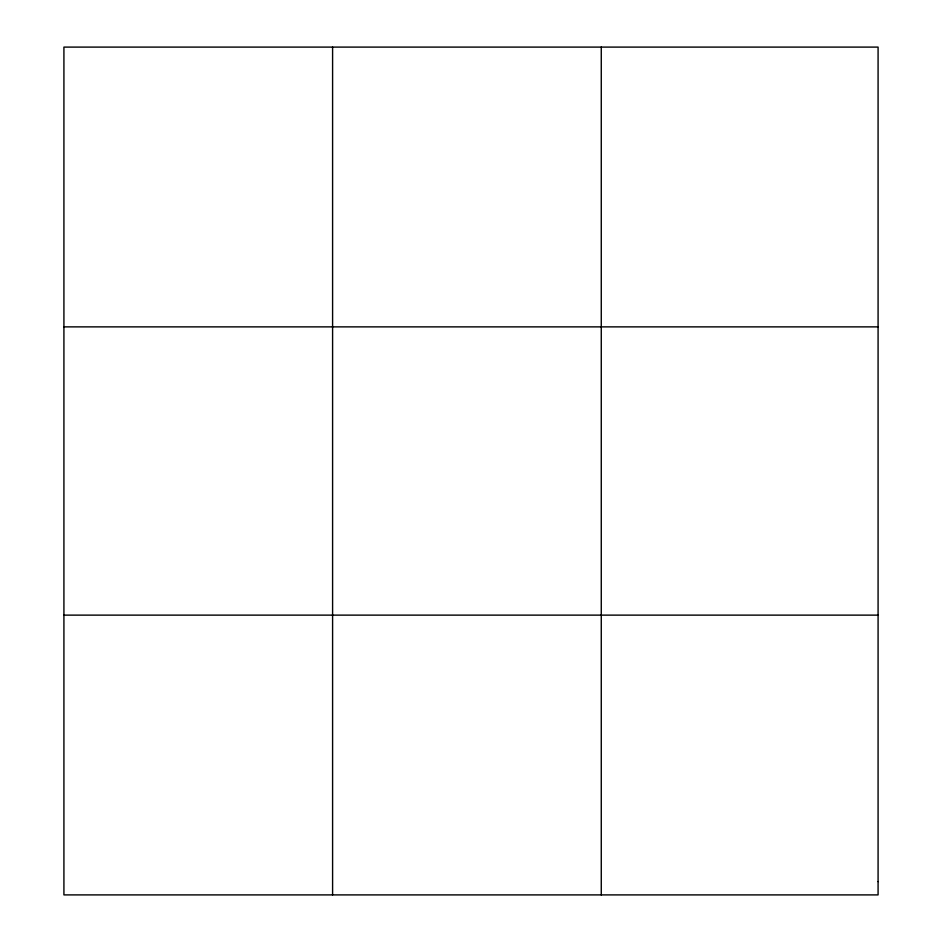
<?xml version="1.0" encoding="UTF-8"?>
<svg xmlns="http://www.w3.org/2000/svg" width="942" height="942" viewBox="0 0 942 942"><rect width="100%" height="100%" fill="white"/><g stroke="black" fill="none" stroke-linecap="round" stroke-linejoin="round"><path stroke-width="1.41" d="M332.597 47.1L332.597 894.9M601.267 47.1L601.267 894.9M63.915 326.874L878.085 326.874M63.915 615.126L878.085 615.126M878.085 881.582L878.085 894.9L63.915 894.9L63.915 47.1L878.085 47.1L878.085 881.582"/></g></svg>
